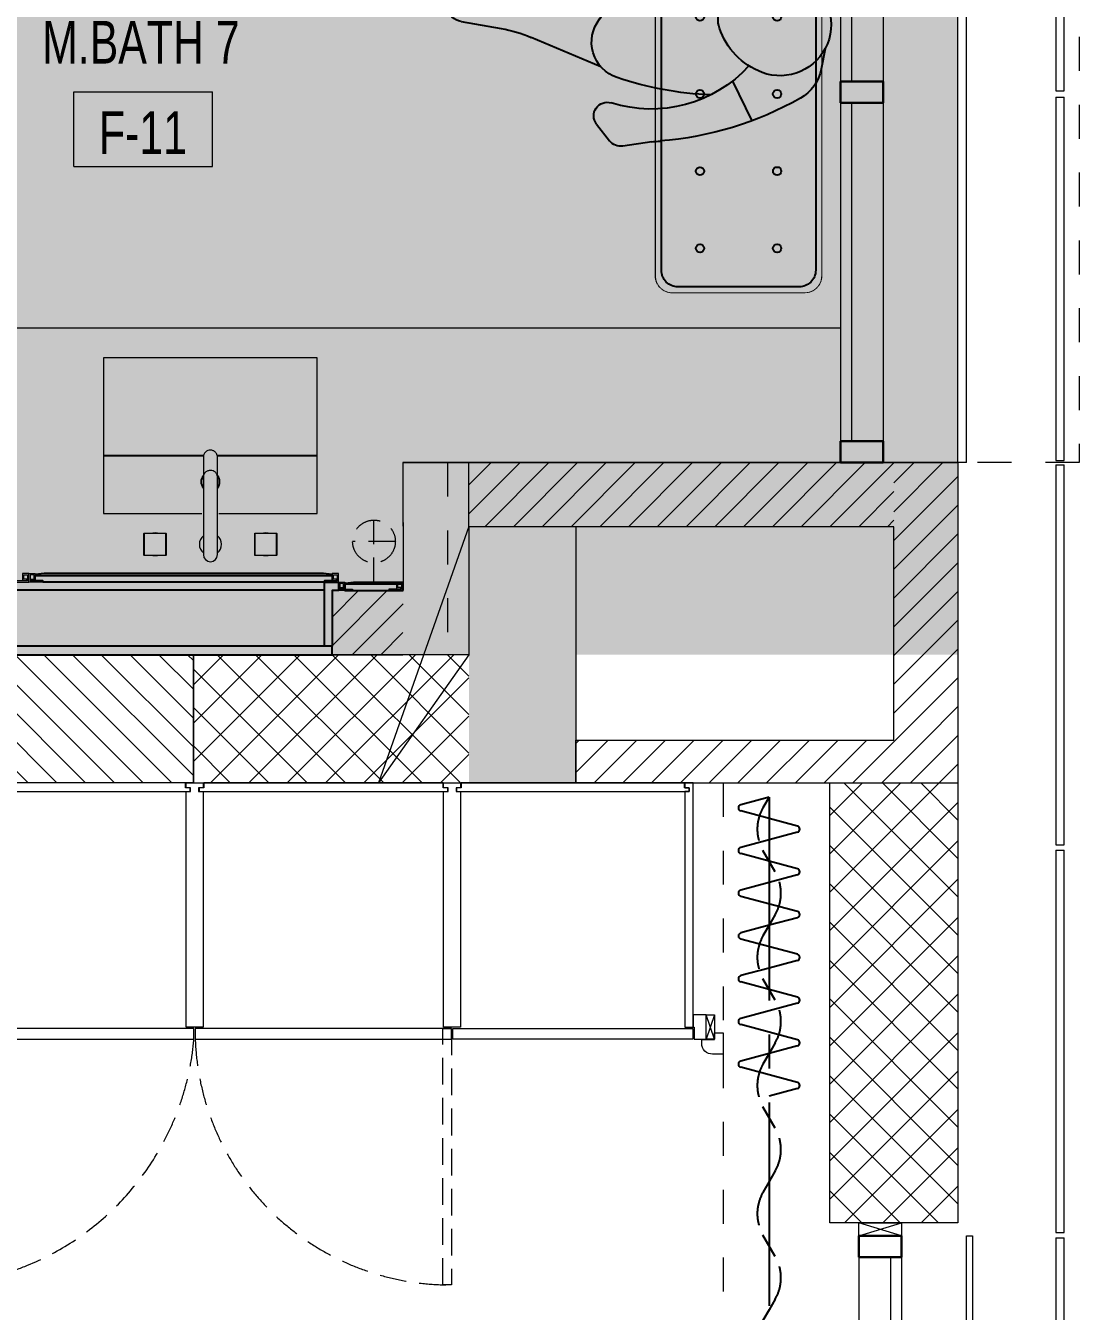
# Model space of a CAD drawing. Header units: millimetres. Extents: x -18512 to 101824, y -95768 to 52898.
# Drawn here: x 73770 to 76237, y -59844 to -56835 of the extents above; entities that cross this region are included whole.
import ezdxf

# ---------------------------------------------------------------- set-up
doc = ezdxf.new("R2010")
doc.units = ezdxf.units.MM
doc.header["$LTSCALE"] = 25
doc.set_wipeout_variables(frame=1)
for name, pattern in [('CENTER2', [28.575, 19.05, -3.175, 3.175, -3.175]), ('Dash', [6.35, 3.175, -3.175]), ('DASHED', [0.75, 0.5, -0.25]), ('HIDDEN2', [4.7625, 3.175, -1.5875])]:
    doc.linetypes.add(name, pattern=pattern)
doc.layers.get('0').update_dxf_attribs({"color": 254, "lineweight": 0})
for name, color, linetype, lineweight in [('027 Sanitry Ware', 1, 'Continuous', 0), ('_FW_FUR_FIXED', 62, 'Continuous', 0), ('A-AREA-IDEN', 2, 'Continuous', 9), ('A-FLOR-OTLN', 6, 'Continuous', 18), ('A-FLOR-STRS', 2, 'Continuous', 9), ('A-GLAZ', 6, 'Continuous', 9), ('A-GLAZ-CWMG', 51, 'Continuous', 9), ('A-WOODEN DOOR FRAM', 9, 'Continuous', 9), ('A700-2 Joinery', 90, 'Continuous', 15), ('Furniture - sanitaryware', 1, 'Continuous', 9), ('hatch', 252, 'Continuous', 0), ('I-WALL', 2, 'Continuous', 9), ('S-COLS', 6, 'Continuous', 9)]:
    doc.layers.add(name, color=color, linetype=linetype, lineweight=lineweight)
for name, color, linetype in [('1_Wall finish', 2, 'Continuous'), ('2_Doors', 2, 'Continuous'), ('3_Joinery', 1, 'Continuous'), ('4_Furniture', 3, 'Continuous'), ('AR WALL HATCH', 8, 'Continuous'), ('AWD-PERSPECTIVE 2', 30, 'Continuous'), ('AWD-PERSPECTIVE 3', 5, 'Continuous'), ('WD-PEOPLE', 8, 'Continuous')]:
    doc.layers.add(name, color=color, linetype=linetype)
doc.styles.add('Arial Narrow_4', font='fi_9001f.ttf', dxfattribs={"width": 0.75, "height": 147.492401})
pattern_1 = [(45, (59229.075, -102497.31), (-33.67596, 33.67596), [])]
pattern_2 = [(45, (59229.075, -102497.31), (-44.90128, 44.90128), []), (135, (59229.075, -102497.31), (-44.90128, -44.90128), [])]

# ---------------------------------------------------------------- blocks, each defined once
blk = doc.blocks.new('System Panel - Glazed-8454331-FIRST FLOOR PLAN')
at = {"layer": 'A-GLAZ', "lineweight": 18}
for p, q in [((414.2, 49.5), (-414.2, 49.5)), ((-414.2, 49.5), (-414.2, 24.5)), ((414.2, 24.5), (414.2, 49.5)), ((-414.2, 24.5), (414.2, 24.5))]:
    blk.add_line(p, q, dxfattribs=at)
blk = doc.blocks.new('Rectangular Mullion - 50 x 100mm-8454334-FIRST FLOOR PLAN')
at = {"layer": 'A-GLAZ-CWMG'}
for p, q in [((16492.1, -12913.1), (16492.1, -12084.8)), ((16592.1, -12913.1), (16592.1, -12084.8))]:
    blk.add_line(p, q, dxfattribs=at)
blk = doc.blocks.new('Rectangular Mullion - 50 x 100mm-7747784-FIRST FLOOR PLAN')
at = {"layer": 'A-GLAZ-CWMG', "lineweight": 30}
for p, q in [((-50, 50), (0, 50)), ((-50, -50), (-50, 50)), ((0, 50), (0, -50)), ((0, -50), (-50, -50))]:
    blk.add_line(p, q, dxfattribs=at)
blk = doc.blocks.new('*U340')
at = {"color": 1}
for p, q in [((67.8, 66.3), (32.2, -66.3)), ((82.2, 66.3), (100, 0)), ((167.8, 66.3), (132.2, -66.3)), ((182.2, 66.3), (200, 0)), ((267.8, 66.3), (232.2, -66.3)), ((282.2, 66.3), (300, 0)), ((367.8, 66.3), (332.2, -66.3)), ((382.2, 66.3), (400, 0)), ((467.8, 66.3), (432.2, -66.3)), ((482.2, 66.3), (500, 0)), ((567.8, 66.3), (532.2, -66.3)), ((582.2, 66.3), (600, 0)), ((667.8, 66.3), (632.2, -66.3)), ((682.2, 66.3), (700, 0)), ((0, 0), (17.8, -66.3)), ((100, 0), (117.8, -66.3)), ((200, 0), (217.8, -66.3)), ((300, 0), (317.8, -66.3)), ((400, 0), (417.8, -66.3)), ((500, 0), (517.8, -66.3)), ((600, 0), (617.8, -66.3))]:
    blk.add_line(p, q, dxfattribs=at)
at = {"color": 1, "linetype": 'CENTER2'}
blk.add_line((0, 0), (2143.8, 0), dxfattribs=at)
at = {"color": 1, "linetype": 'HIDDEN2'}
for p, q in [((175, 14.4), (125, -14.4)), ((275, 14.4), (300, 0)), ((475, 14.4), (425, -14.4)), ((575, 14.4), (600, 0)), ((775, 14.4), (725, -14.4)), ((875, 14.4), (900, 0)), ((1075, 14.4), (1025, -14.4)), ((1175, 14.4), (1200, 0)), ((1375, 14.4), (1325, -14.4)), ((1475, 14.4), (1500, 0)), ((1675, 14.4), (1625, -14.4)), ((1775, 14.4), (1800, 0)), ((1975, 14.4), (1925, -14.4)), ((2075, 14.4), (2100, 0)), ((0, 0), (25, -14.4)), ((300, 0), (325, -14.4)), ((600, 0), (625, -14.4)), ((900, 0), (925, -14.4)), ((1200, 0), (1225, -14.4)), ((1500, 0), (1525, -14.4)), ((1800, 0), (1825, -14.4))]:
    blk.add_line(p, q, dxfattribs=at)
at = {"color": 1}
for centre, start, end in [((75, 64.3), 15, 165), ((175, 64.3), 15, 165), ((275, 64.3), 15, 165), ((375, 64.3), 15, 165), ((475, 64.3), 15, 165), ((575, 64.3), 15, 165), ((675, 64.3), 15, 165), ((25, -64.3), 195, 345), ((125, -64.3), 195, 345), ((225, -64.3), 195, 345), ((325, -64.3), 195, 345), ((425, -64.3), 195, 345), ((525, -64.3), 195, 345), ((625, -64.3), 195, 345)]:
    blk.add_arc(centre, 7.5, start, end, dxfattribs=at)
at = {"color": 1, "linetype": 'HIDDEN2'}
for centre, start, end in [((225, -72.2), 60, 120), ((525, -72.2), 60, 120), ((825, -72.2), 60, 120), ((1125, -72.2), 60, 120), ((1425, -72.2), 60, 120), ((1725, -72.2), 60, 120), ((2025, -72.2), 60, 120), ((75, 72.2), 240, 300), ((375, 72.2), 240, 300), ((675, 72.2), 240, 300), ((975, 72.2), 240, 300), ((1275, 72.2), 240, 300), ((1575, 72.2), 240, 300), ((1875, 72.2), 240, 300)]:
    blk.add_arc(centre, 100, start, end, dxfattribs=at)
blk = doc.blocks.new('System Panel - Glazed-8810066-FIRST FLOOR PLAN')
at = {"layer": 'A-GLAZ', "lineweight": 18}
for p, q in [((395.8, -24.5), (-395.8, -24.5)), ((-395.8, -24.5), (-395.8, -49.5)), ((395.8, -49.5), (395.8, -24.5)), ((-395.8, -49.5), (395.8, -49.5))]:
    blk.add_line(p, q, dxfattribs=at)
blk = doc.blocks.new('System Panel - Glazed-8810067-FIRST FLOOR PLAN')
at = {"layer": 'A-GLAZ', "lineweight": 18}
for p, q in [((408.3, -24.5), (-408.3, -24.5)), ((-408.3, -24.5), (-408.3, -49.5)), ((408.3, -49.5), (408.3, -24.5)), ((-408.3, -49.5), (408.3, -49.5))]:
    blk.add_line(p, q, dxfattribs=at)
blk = doc.blocks.new('Rectangular Mullion - 50 x 100mm-8809204-FIRST FLOOR PLAN')
at = {"layer": 'A-GLAZ-CWMG'}
for p, q in [((11249.1, -17396), (11249.1, -16604.3)), ((11349.1, -17396), (11349.1, -16604.3))]:
    blk.add_line(p, q, dxfattribs=at)
blk = doc.blocks.new('Rectangular Mullion - 50 x 100mm-8809205-FIRST FLOOR PLAN')
at = {"layer": 'A-GLAZ-CWMG'}
for p, q in [((11249.1, -18262.7), (11249.1, -17446)), ((11349.1, -18262.7), (11349.1, -17446))]:
    blk.add_line(p, q, dxfattribs=at)
blk = doc.blocks.new('Rectangular Mullion - 50 x 100mm-7747902-FIRST FLOOR PLAN')
at = {"layer": 'A-GLAZ-CWMG', "lineweight": 30}
for p, q in [((0, 50), (-50, 50)), ((-50, 50), (-50, -50)), ((0, -50), (0, 50)), ((-50, -50), (0, -50))]:
    blk.add_line(p, q, dxfattribs=at)
blk = doc.blocks.new('Rectangular Mullion - 50 x 100mm-5974284-FIRST FLOOR PLAN')
at = {"layer": 'A-GLAZ-CWMG', "lineweight": 30}
for p, q in [((-25, 50), (25, 50)), ((-25, -50), (-25, 50)), ((25, 50), (25, -50)), ((25, -50), (-25, -50))]:
    blk.add_line(p, q, dxfattribs=at)
blk = doc.blocks.new('M_NAGA Room Tag - Room Tag-1756429-FIRST FLOOR PLAN')
at = {"layer": 'A-AREA-IDEN'}
for p, q in [((-3.25, 1.75), (-3.25, -1.75)), ((-3.25, 1.75), (3.25, 1.75)), ((3.25, 1.75), (3.25, -1.75)), ((-3.25, -1.75), (3.25, -1.75))]:
    blk.add_line(p, q, dxfattribs=at)
blk = doc.blocks.new('gruyjruk')
at = {"layer": 'A700-2 Joinery', "elevation": 0}
blk.add_lwpolyline([(10393.5, 1765.8), (10383.5, 1765.8), (10383.5, 1756.8), (10397.5, 1756.8), (10397.5, 1786.8), (10400.5, 1786.8), (10400.5, 1753.8), (10380.5, 1753.8), (10380.5, 1768.8), (10396.5, 1768.8), (10396.5, 1758.8), (10393.5, 1758.8), (10393.5, 1768.8)], dxfattribs=at)
blk = doc.blocks.new('rfujk')
at = {"layer": '027 Sanitry Ware', "linetype": 'Continuous'}
for p, q in [((60595.4, 14386.4), (60595.8, 14386.9)), ((60595.4, 14335.5), (60595.4, 14386.4)), ((60595.4, 14386.4), (60595.8, 14386.4)), ((60595.8, 14386.9), (60646.7, 14386.9)), ((60595.8, 14386.4), (60595.8, 14386.9)), ((60595.8, 14386.4), (60595.8, 14335.5)), ((60646.7, 14386.4), (60595.8, 14386.4)), ((60646.7, 14386.9), (60646.7, 14386.4)), ((60646.7, 14386.9), (60647.2, 14386.4)), ((60646.7, 14335.5), (60646.7, 14386.4)), ((60646.7, 14386.4), (60647.2, 14386.4)), ((60647.2, 14386.4), (60647.2, 14335.5)), ((60734.4, 14385.2), (60734.4, 14385.2)), ((60734.4, 14385.2), (60734.4, 14202.3)), ((60767.4, 14202.3), (60767.4, 14385.2)), ((60854.6, 14386.4), (60855.1, 14386.9)), ((60854.6, 14335.5), (60854.6, 14386.4)), ((60855.1, 14386.4), (60854.6, 14386.4)), ((60855.1, 14386.9), (60906, 14386.9)), ((60855.1, 14386.4), (60855.1, 14386.9)), ((60906, 14386.4), (60855.1, 14386.4)), ((60855.1, 14386.4), (60855.1, 14335.5)), ((60906, 14386.9), (60906, 14386.4)), ((60906, 14386.9), (60906.4, 14386.4)), ((60906, 14335.5), (60906, 14386.4)), ((60906.4, 14386.4), (60906, 14386.4)), ((60906.4, 14386.4), (60906.4, 14335.5)), ((60595.4, 14335.5), (60595.8, 14335.5)), ((60595.8, 14335), (60595.4, 14335.5)), ((60595.8, 14335.5), (60646.7, 14335.5)), ((60595.8, 14335), (60595.8, 14335.5)), ((60646.7, 14335), (60595.8, 14335)), ((60646.7, 14335.5), (60646.7, 14335)), ((60647.2, 14335.5), (60646.7, 14335)), ((60646.7, 14335.5), (60647.2, 14335.5)), ((60855.1, 14335.5), (60854.6, 14335.5)), ((60855.1, 14335), (60854.6, 14335.5)), ((60855.1, 14335.5), (60906, 14335.5)), ((60855.1, 14335), (60855.1, 14335.5)), ((60906, 14335), (60855.1, 14335)), ((60906, 14335.5), (60906, 14335)), ((60906.4, 14335.5), (60906, 14335.5)), ((60906.4, 14335.5), (60906, 14335)), ((60734.4, 14202.3), (60734.4, 14202.3)), ((60734.4, 14202.3), (60734.4, 14157.5)), ((60767.4, 14202.3), (60767.4, 14202.3)), ((60767.4, 14157.5), (60767.4, 14202.3))]:
    blk.add_line(p, q, dxfattribs=at)
for centre, radius, start, end in [((60621.3, 14361), 26.5, 77.8985, 102.1015), ((60750.9, 14385.2), 16.5, 0, 180), ((60880.5, 14361), 26.5, 77.8985, 102.1015), ((60621.3, 14361), 26.5, 167.8985, 192.1015), ((60750.9, 14361), 25.9, 129.5212, 230.4788), ((60750.9, 14361), 25.9, 0, 50.4788), ((60750.9, 14361), 25.9, 309.5212, 0), ((60880.5, 14361), 26.5, 0, 12.1015), ((60880.5, 14361), 26.5, 347.8985, 0), ((60621.3, 14361), 26.5, 257.8985, 282.1015), ((60880.5, 14361), 26.5, 257.8985, 282.1015)]:
    blk.add_arc(centre, radius, start, end, dxfattribs=at)
for points, knots in [([(60734.4, 14202.3), (60734.4, 14200.5), (60734.8, 14198.7), (60736.1, 14196.1), (60736.6, 14195.3), (60737.8, 14193.8), (60738.5, 14193.1), (60740.8, 14191.1), (60742.6, 14190.1), (60746.6, 14188.7), (60748.7, 14188.3), (60752, 14188.3), (60753.1, 14188.4), (60755.2, 14188.8), (60756.2, 14189), (60758.2, 14189.7), (60759.2, 14190.2), (60761, 14191.2), (60761.8, 14191.8), (60764.1, 14193.7), (60765.3, 14195.3), (60766.6, 14197.8), (60766.9, 14198.7), (60767.3, 14200.5), (60767.4, 14201.4), (60767.4, 14202.3)], [0, 0, 0, 0, 0.125, 0.125, 0.1875, 0.1875, 0.25, 0.25, 0.375, 0.375, 0.5, 0.5, 0.5625, 0.5625, 0.625, 0.625, 0.6875, 0.6875, 0.75, 0.75, 0.875, 0.875, 0.9375, 0.9375, 1, 1, 1, 1]), ([(60734.4, 14157.5), (60734.4, 14155.4), (60734.8, 14153.3), (60736.3, 14149.2), (60737.5, 14147.3), (60739, 14145.7)], [0.8772414, 0.8772414, 0.8772414, 0.8772414, 0.9375, 0.9375, 1, 1, 1, 1]), ([(60739, 14145.7), (60739.8, 14144.9), (60740.6, 14144.2), (60742.4, 14142.9), (60743.3, 14142.3), (60745.3, 14141.4), (60746.4, 14141.1), (60748.5, 14140.6), (60749.6, 14140.5), (60752.9, 14140.4), (60755.1, 14140.9), (60758.1, 14142.1), (60759.1, 14142.7), (60760.9, 14143.9), (60761.8, 14144.6), (60763.3, 14146.2), (60764, 14147.1), (60765.2, 14148.9), (60765.7, 14149.9), (60767, 14152.9), (60767.4, 14155.1), (60767.4, 14157.4), (60767.4, 14157.4), (60767.4, 14157.5)], [0, 0, 0, 0, 0.03125, 0.03125, 0.0625, 0.0625, 0.09375, 0.09375, 0.125, 0.125, 0.1875, 0.1875, 0.21875, 0.21875, 0.25, 0.25, 0.28125, 0.28125, 0.3125, 0.3125, 0.375, 0.375, 0.3767733, 0.3767733, 0.3767733, 0.3767733])]:
    blk.add_open_spline(points, degree=3, knots=knots, dxfattribs=at)
blk = doc.blocks.new('ottoman')
at = {"layer": 'AWD-PERSPECTIVE 2', "color": 1, "elevation": 1.5}
blk.add_lwpolyline([(283203.6, 158556.7), (283203.8, 160245.4, -0.414214), (283263.8, 160305.4), (283743.8, 160305.4, -0.414228), (283803.8, 160245.4), (283803.6, 158556.7, -0.414199), (283743.6, 158496.7), (283263.6, 158496.7, -0.414214)], format="xyb", close=True, dxfattribs=at)
at = {"color": 1}
blk.add_wipeout([(283263.8, 160305.4), (283743.8, 160305.4), (283751.1, 160305.2), (283761.6, 160302.8), (283772.7, 160298.2), (283782.8, 160291), (283789.5, 160284), (283793.9, 160278.4), (283798.2, 160271.4), (283802, 160259.6), (283803.3, 160252.1), (283803.7, 160244.7), (283803.6, 158557.9), (283802.4, 158545.9), (283798.5, 158530.7), (283792.3, 158521.2), (283786.3, 158514.6), (283778.6, 158507.5), (283770.2, 158503), (283759.2, 158499.1), (283748.7, 158496.7), (283259.4, 158496.8), (283249.2, 158498.2), (283238.2, 158502.4), (283230.4, 158506.9), (283222.1, 158513.2), (283215.5, 158521.2), (283209.3, 158531.3), (283205.1, 158542.1), (283203.9, 158552.5), (283203.7, 160245.2), (283204.6, 160255.9), (283207.9, 160268.5), (283212.1, 160275.9), (283218, 160284.6), (283225.2, 160291.4), (283233.2, 160297.1), (283241.6, 160301.3), (283250.5, 160303.9), (283256.8, 160304.8)], dxfattribs=at).translate(0, 0, 1.5).dxf.layer = 'AWD-PERSPECTIVE 2'
at = {"layer": 'AWD-PERSPECTIVE 2', "color": 1}
for centre in [(283363.8, 160145.4, 1.5), (283643.7, 160145.4, 1.5), (283363.7, 159865.4, 1.5), (283643.7, 159865.4, 1.5), (283363.7, 159585.4, 1.5), (283643.7, 159585.4, 1.5), (283363.7, 159305.4, 1.5), (283643.7, 159305.4, 1.5), (283363.7, 158936.7, 1.5), (283643.7, 158936.7, 1.5), (283363.6, 158656.7, 1.5), (283643.6, 158656.7, 1.5)]:
    blk.add_circle(centre, 15, dxfattribs=at)
at = {"layer": 'AWD-PERSPECTIVE 3', "color": 1, "elevation": 1.5}
blk.add_lwpolyline([(283223.6, 158576.7), (283223.8, 160225.4, -0.414214), (283283.8, 160285.4), (283723.8, 160285.4, -0.414228), (283783.8, 160225.4), (283783.6, 158576.7, -0.414199), (283723.6, 158516.7), (283283.6, 158516.7, -0.414214)], format="xyb", close=True, dxfattribs=at)
blk = doc.blocks.new('person sitting')
for p, q in [((-412.3, 385.7), (-485.1, 361.9)), ((-406.2, 382.4), (-406.2, 382.4)), ((-391, 382.8), (-354.5, 358.9)), ((-672.5, 203.1), (-756.7, 279.8)), ((-398.4, 283.6), (-504.3, 279.6)), ((-443.1, 276.6), (-443.1, 276.6)), ((-443.1, 276.6), (-443.1, 276.6)), ((-886.7, 87.9), (-877.1, 150.8)), ((-325.6, 115.8), (-276.7, 117.8)), ((-367.7, 12.3), (-241.6, 1.9)), ((-892.3, -10.7), (-889.2, -59)), ((-38.5, -50.7), (-134, -56)), ((-376.7, -116.7), (-206.3, -68.1)), ((-686.1, -112.3), (-742.6, -199.2)), ((-382.7, -250.6), (-417.8, -285.9)), ((-516.3, -276.4), (-450.2, -294.6))]:
    blk.add_line(p, q)
for centre, radius, start, end in [((-559.5, 590.2), 240.1, 276.1348, 288.0511), ((-404.6, 362), 24.9, 56.7735, 108.0511), ((-472.1, -222.5), 577.3, 96.1348, 128.5038), ((-366.7, 340.3), 22.2, 265.0614, 56.7735), ((-399.6, 314.8), 31.2, 272.1383, 6.3), ((-495.2, 36.4), 243.4, 92.1383, 154.7594), ((-754.2, 132), 124.3, 128.5038, 171.3134), ((-478.1, -521.3), 741.7, 82.9174, 106.0136), ((-395.8, 140.8), 74.5, 311.773, 82.9174), ((-414.1, -1335.1), 1542.8, 84.2352, 88.0342), ((-263.2, 159.7), 40.4, 278.8442, 84.2352), ((-774.1, 9.7), 143.1, 17.9036, 106.6404), ((-780.9, 32.4), 119.5, 106.6404, 283.6582), ((-284.1, 294.4), 176.7, 272.4021, 278.8442), ((-298.1, 31.5), 72.2, 131.773, 211.1132), ((-698.1, 34.3), 63.3, 334.5338, 17.9036), ((-40.8, -9), 41.8, 273.1353, 111.7806), ((-792.2, 79.1), 167.5, 283.6582, 334.5338), ((-208.2, 409.9), 409.4, 265.3147, 291.7806), ((-434.9, -51.1), 87.7, 281.6194, 31.1132), ((-789.5, -52.6), 99.9, 183.6797, 233.4823), ((-115.9, -385.1), 329.7, 93.1353, 105.909), ((-467.5, 107.2), 309.8, 215.3591, 280.5352), ((-381.4, 498.6), 785.7, 233.4823, 258.7098), ((-575.8, 633.9), 787, 265.358, 281.6194), ((-405, -228.4), 31.5, 315.191, 100.5352), ((-588.8, -540.4), 273.7, 74.6488, 78.7098), ((-441.4, -262.5), 33.2, 254.6488, 315.191)]:
    blk.add_arc(centre, radius, start, end)

msp = doc.modelspace()

# ---------------------------------------------------------------- hatches: boundary and pattern name
at = {"layer": 'AR WALL HATCH', "lineweight": 5}
h = msp.add_hatch(dxfattribs=at)
h.set_pattern_fill('ANSI37', color=256, scale=20, style=0)
h.set_pattern_definition([(45, (64429.075, -102497.31), (-44.90128, 44.90128), []), (135, (64429.075, -102497.31), (-44.90128, -44.90128), [])])
h.paths.add_polyline_path([(75653.1, -57857.3), (75953.1, -57857.3), (75953.1, -57857.4), (75653.1, -57857.4), (75633.1, -57857.3)])
h.paths.add_polyline_path([(75653.1, -54352.7), (75953.1, -54352.7), (75953.1, -56099), (75653.1, -56099)])
h = msp.add_hatch(dxfattribs=at)
h.set_pattern_fill('ANSI31', color=256, scale=15, style=0)
h.set_pattern_definition([(45, (59229.075, -102517.31), (-33.67596, 33.67596), [])])
h.paths.add_polyline_path([(75803.1, -57857.4), (75803.1, -58007.4), (75058.1, -58007.4), (74808.1, -58007.4), (74808.1, -57857.4), (75260.3, -57857.4)])
h = msp.add_hatch(dxfattribs=at)
h.set_pattern_fill('ANSI31', color=256, scale=15, style=0)
h.set_pattern_definition(pattern_1)
h.paths.add_polyline_path([(75953.1, -57857.4), (75953.1, -58507), (75803.1, -58507), (75803.1, -57857.4)])
h = msp.add_hatch(dxfattribs=at)
h.set_pattern_fill('ANSI31', color=256, scale=15, angle=90, style=0)
h.set_pattern_definition([(225, (-57225.843, -111063.306), (33.67596, -33.67596), [])])
h.paths.add_polyline_path([(74653.4, -58307), (74653.7, -58157), (74487.7, -58157), (74487.7, -58307)])
h = msp.add_hatch(dxfattribs=at)
h.set_pattern_fill('ANSI37', color=256, scale=20, style=0)
h.set_pattern_definition(pattern_2)
h.paths.add_polyline_path([(74284.1, -58307), (74808.1, -58307), (74808.1, -58607), (74163, -58607), (74163, -58307)], flags=0)
h.paths.add_polyline_path([(70753.1, -58307), (71463, -58307), (71463, -58607), (70453.1, -58607), (70453.1, -58307), (70623.3, -58307)], flags=0)
h = msp.add_hatch(dxfattribs=at)
h.set_pattern_fill('ANSI31', color=256, scale=15, style=0)
h.set_pattern_definition([(135, (9411.8, 69875.98), (-33.67596, -33.67596), [])])
h.paths.add_polyline_path([(71463, -58307), (71463, -58607), (74163, -58607), (74163, -58307)])
h = msp.add_hatch(dxfattribs=at)
h.set_pattern_fill('ANSI31', color=256, scale=15, style=0)
h.set_pattern_definition(pattern_1)
h.paths.add_polyline_path([(75803.1, -58507), (75953.1, -58507), (75953.1, -58607), (75058.1, -58607), (75058.1, -58507), (75260.3, -58507)], flags=0)
h = msp.add_hatch(dxfattribs=at)
h.set_pattern_fill('ANSI37', color=256, scale=20, style=0)
h.set_pattern_definition(pattern_2)
h.paths.add_polyline_path([(75953.1, -59636.9), (75653.1, -59636.9), (75653.1, -58607), (75953.1, -58607)])
at = {"layer": 'S-COLS', "lineweight": 5}
msp.add_hatch(color=252, dxfattribs=at).paths.add_polyline_path([(75058.1, -58007), (75058.1, -58607), (74808.1, -58607), (74808.1, -58007), (74908.1, -58007)], flags=0)

# ---------------------------------------------------------------- linework, layer by layer
at = {"layer": '1_Wall finish', "color": 1}
msp.add_line((73085.8, -58154.9), (74469.7, -58154.9), dxfattribs=at)
at = {"layer": '2_Doors', "color": 240, "elevation": 0}
msp.add_lwpolyline([(74487.2, -58122), (74487.2, -58119.5), (74467.2, -58117), (73813.2, -58117), (73793.2, -58119.5), (73793.2, -58122), (74487.2, -58122)], dxfattribs=at)
at = {"layer": '2_Doors', "color": 240}
for points in [[(74518.2, -58142), (74518.2, -58139.5), (74538.2, -58137), (74653.7, -58137)], [(74653.7, -58142), (74518.2, -58142)]]:
    msp.add_lwpolyline(points, dxfattribs=at)
at = {"layer": '3_Joinery', "color": 8}
for p, q in [((73952.7, -57840.9, 0), (74186.7, -57840.9, 0)), ((74218.7, -57840.9, 0), (74452.7, -57840.9, 0))]:
    msp.add_line(p, q, dxfattribs=at)
at = {"layer": '3_Joinery', "color": 2}
for points in [[(73810.7, -58137), (73810.7, -58134), (73792.7, -58134), (73792.7, -58122), (74487.7, -58122), (74487.7, -58134), (74469.7, -58134), (74469.7, -58137), (73810.7, -58137)], [(74653.7, -58142), (74517.6, -58142), (74517.6, -58157), (74653.7, -58157)]]:
    msp.add_lwpolyline(points, dxfattribs=at)
for points in [[(74469.7, -58137), (74502.7, -58137), (74502.7, -58157), (74487.7, -58157), (74487.7, -58287), (74469.7, -58287)], [(74487.7, -58307), (74487.7, -58287), (73067.8, -58287), (73067.8, -58307)]]:
    msp.add_lwpolyline(points, close=True, dxfattribs=at)
at = {"layer": '3_Joinery', "color": 8}
for start, end in [(139.7342, 220.2658), (319.7342, 40.2658)]:
    msp.add_arc((74202.7, -57902.2, 0), 21.6, start, end, dxfattribs=at)
at = {"layer": '_FW_FUR_FIXED', "color": 9, "linetype": 'DASHED', "ltscale": 5}
for p, q in [((74585.7, -58142), (74585.7, -57992)), ((74635.7, -58042), (74535.7, -58042))]:
    msp.add_line(p, q, dxfattribs=at)
at = {"layer": '_FW_FUR_FIXED'}
for p, q in [((74393.2, -58307, 186162.7), (74653.9, -58306.9, 186162.7)), ((75383.2, -59150, 0), (75363.2, -59207, 0)), ((75383.2, -59207, 0), (75363.2, -59150, 0))]:
    msp.add_line(p, q, dxfattribs=at)
for points in [[(73573.1, -58627), (74155.6, -58627), (74155.6, -58619), (74144.6, -58619), (74144.6, -58607), (73584.1, -58607), (73584.1, -58619), (73573.1, -58619)], [(74145.6, -58607), (74185.6, -58607), (74185.6, -58618.8), (74175.1, -58618.8), (74175.1, -58627.3), (74185.6, -58627.3), (74185.6, -59179), (74145.6, -59179), (74145.6, -58627.3), (74156.1, -58627.3), (74156.1, -58618.8), (74145.6, -58618.8)], [(74176.1, -58627), (74758.6, -58627), (74758.6, -58619), (74747.6, -58619), (74747.6, -58607), (74187.1, -58607), (74187.1, -58619), (74176.1, -58619)], [(74748.6, -58607), (74788.6, -58607), (74788.6, -58618.8), (74778.1, -58618.8), (74778.1, -58627.3), (74788.6, -58627.3), (74788.6, -59179), (74748.6, -59179), (74748.6, -58627.3), (74759.1, -58627.3), (74759.1, -58618.8), (74748.6, -58618.8)], [(74778.6, -58627), (75323.7, -58627), (75323.7, -58619), (75312.7, -58619), (75312.7, -58607), (74789.6, -58607), (74789.6, -58619), (74778.6, -58619)], [(75333.2, -58607), (75313.2, -58607), (75313.2, -58618.8), (75323.7, -58618.8), (75323.7, -58627.3), (75313.2, -58627.3), (75313.2, -59179), (75333.2, -59179)], [(75335.2, -59179), (75335.2, -59207), (75363.2, -59207), (75363.2, -59150), (75335.2, -59150), (75333.2, -59150), (75333.2, -59179)], [(75383.2, -59207), (75363.2, -59207), (75363.2, -59150), (75383.2, -59150)], [(73564.1, -59207), (74164.1, -59207), (74164.1, -59182), (73564.1, -59182)], [(73564.1, -59207), (74164.1, -59207), (74164.1, -59182), (73564.1, -59182)], [(74167.1, -59207), (74767.1, -59207), (74767.1, -59182), (74167.1, -59182)], [(74167.1, -59207), (74767.1, -59207), (74767.1, -59182), (74167.1, -59182)], [(75332.2, -59207), (74770.1, -59207), (74770.1, -59182), (75332.2, -59182)], [(75332.2, -59207), (74770.1, -59207), (74770.1, -59182), (75332.2, -59182)]]:
    msp.add_lwpolyline(points, close=True, dxfattribs=at)
at = {"layer": '_FW_FUR_FIXED', "color": 9, "linetype": 'DASHED', "ltscale": 5}
msp.add_lwpolyline([(74747.1, -59782), (74747.1, -59182), (74767.1, -59182), (74767.1, -59782)], close=True, dxfattribs=at)
at = {"layer": '_FW_FUR_FIXED'}
msp.add_lwpolyline([(75383.2, -59192), (75403.2, -59192), (75403.2, -59242), (75378.2, -59242, -0.414214), (75353.2, -59217), (75353.2, -59208), (75383.2, -59208)], format="xyb", close=True, dxfattribs=at)
at = {"layer": '_FW_FUR_FIXED', "color": 9, "linetype": 'DASHED', "ltscale": 5}
msp.add_circle((74585.7, -58042), 50, dxfattribs=at)
for centre, radius, start, end in [((73536.5, -59152.6), 630, 272.514, 355.0483), ((74763.9, -59184.8), 597.2, 182.1266, 270.3111)]:
    msp.add_arc(centre, radius, start, end, dxfattribs=at)
at = {"layer": 'A-FLOR-OTLN'}
for p, q in [((75973.1, -59666.9), (75987.1, -59666.9)), ((75973.1, -62376.9), (75973.1, -59666.9)), ((75987.1, -59666.9), (75987.1, -62376.9))]:
    msp.add_line(p, q, dxfattribs=at)
at = {"layer": 'A-FLOR-STRS', "color": 20, "linetype": 'Dash', "lineweight": 15, "true_color": 0xf8311b}
msp.add_lwpolyline([(70912.3, -50352.4), (76237.1, -50352.4), (76237.1, -57857.4), (74758.1, -57857.4), (74758.1, -58307), (70753.1, -58307), (70753.1, -50908.5), (70912.3, -50908.5), (70912.3, -50352.4)], dxfattribs=at)
at = {"layer": 'A-WOODEN DOOR FRAM', "color": 252}
msp.add_lwpolyline([(75821.1, -59666.9), (75721.1, -59666.9), (75721.1, -59636.9), (75821.1, -59636.9)], close=True, dxfattribs=at)
for points in [[(75821.1, -59666.9), (75721.1, -59636.9)], [(75721.1, -59666.9), (75821.1, -59636.9)]]:
    msp.add_lwpolyline(points, dxfattribs=at)
at = {"layer": 'Furniture - sanitaryware', "color": 1}
for p, q in [((74653.4, -57857.3), (75678.1, -57857.3)), ((74653.4, -57857.3), (74653.7, -58136.9)), ((74808.1, -57857.3), (75678.1, -57857.3))]:
    msp.add_line(p, q, dxfattribs=at)
msp.add_lwpolyline([(72887.8, -58126.1), (72887.8, -57542), (75678.1, -57542)], dxfattribs=at)
at = {"layer": 'Furniture - sanitaryware', "color": 1, "elevation": 0}
msp.add_lwpolyline([(74222.7, -57976.9), (74452.7, -57976.9), (74452.7, -57611.9), (73952.7, -57611.9), (73952.7, -57976.9), (74182.7, -57976.9)], dxfattribs=at)
at = {"layer": 'hatch', "linetype": 'Dash', "lineweight": 9}
msp.add_line((75403.2, -58607, 0), (75403.1, -62396.9, 0), dxfattribs=at)
at = {"layer": 'I-WALL', "color": 6}
msp.add_line((75953.1, -57857.4), (75953.1, -50652.4), dxfattribs=at)
at = {"layer": 'I-WALL'}
for p, q in [((75973.1, -57857.3), (75973.1, -56099)), ((76182.1, -56137.4), (76182.1, -56987.4)), ((76202.1, -56987.4), (76202.1, -56137.4)), ((76182.1, -56987.4), (76202.1, -56987.4)), ((76182.1, -57002.4), (76182.1, -57852.4)), ((76182.1, -57002.4), (76202.1, -57002.4)), ((76202.1, -57852.4), (76202.1, -57002.4)), ((75953.1, -57857.4), (74653.4, -57857.3)), ((74653.4, -57857.3), (74653.7, -58157)), ((75953.1, -57857.4), (74808.1, -57857.3)), ((74808.1, -58007), (74808.1, -57857.4)), ((75653.1, -57857.3), (75953.1, -57857.3)), ((75653.1, -57857.3), (75953.1, -57857.3)), ((75653.1, -57857.3), (75953.1, -57857.3)), ((75953.1, -57857.4), (75953.1, -59636.9)), ((76182.1, -57852.4), (76202.1, -57852.4)), ((76182.1, -57862.4), (76182.1, -58752.4)), ((76182.1, -57862.4), (76202.1, -57862.4)), ((76202.1, -58752.4), (76202.1, -57862.4)), ((75803.1, -58007.4), (74808.1, -58007.4)), ((74808.1, -58007.4), (74808.1, -58307)), ((74808.1, -58007.4), (74808.1, -58307)), ((75803.1, -58507), (75803.1, -58007.4)), ((72767.8, -58307), (74653.4, -58307)), ((72767.8, -58307), (74653.4, -58307)), ((74808.1, -58307), (74163, -58307)), ((74163, -58607), (74163, -58307)), ((74808.1, -58307), (74163, -58307)), ((74163, -58607), (74163, -58307)), ((74808.1, -58307), (74596.1, -58607)), ((75058.1, -58507), (75803.1, -58507)), ((75058.1, -58607), (75058.1, -58507)), ((74163, -58607), (75953.1, -58607)), ((75653.1, -59636.9), (75653.1, -58607)), ((76182.1, -58752.4), (76202.1, -58752.4)), ((76182.1, -58764.4), (76182.1, -59659.4)), ((76182.1, -58764.4), (76202.1, -58764.4)), ((76202.1, -59659.4), (76202.1, -58764.4)), ((75953.1, -59636.9), (75653.1, -59636.9)), ((76182.1, -59659.4), (76202.1, -59659.4)), ((76182.1, -59671.9), (76182.1, -60561.9)), ((76182.1, -59671.9), (76202.1, -59671.9)), ((76202.1, -60561.9), (76202.1, -59671.9))]:
    msp.add_line(p, q, dxfattribs=at)
for points in [[(75653.1, -57857.3), (75633.1, -57857.3)], [(75653.1, -57857.3), (75633.1, -57857.3)], [(75653.1, -57857.3), (75633.1, -57857.3)], [(75973.1, -57857.3), (75953.1, -57857.3)], [(75973.1, -57857.3), (75953.1, -57857.3)], [(75973.1, -57857.3), (75953.1, -57857.3)], [(74653.7, -58157), (74487.7, -58157), (74487.7, -58307), (74653.4, -58307)]]:
    msp.add_lwpolyline(points, dxfattribs=at)
msp.add_lwpolyline([(71463, -58607), (71463, -58307), (74163, -58307), (74163, -58607)], close=True, dxfattribs=at)
at = {"layer": 'S-COLS', "color": 8}
for p, q in [((74808.1, -58007), (74596.1, -58607)), ((75058.1, -58007), (75058.1, -58607)), ((74596.1, -58607), (74846.1, -58607))]:
    msp.add_line(p, q, dxfattribs=at)

# ---------------------------------------------------------------- block references
at = {"color": 6}
for name, p, rotation in [('rfujk', (134953.6, -43687.6, 0), 180), ('gruyjruk', (72023.9, -47736.5, 0), 269.9999999999999), ('gruyjruk', (72748.8, -47756.5, 0), 269.9999999999999)]:
    msp.add_blockref(name, p, dxfattribs=dict(at, rotation=rotation))
at = {"color": 6, "xscale": -1, "rotation": 90}
for p in [(75531.5, -47736.5, 0), (76256.5, -47736.5, 0), (76407, -47756.5, 0)]:
    msp.add_blockref('gruyjruk', p, dxfattribs=at)
at = {"layer": '4_Furniture', "color": 3, "rotation": 270}
msp.add_blockref('*U340', (75510.9, -58640.4, 0), dxfattribs=at)
at = {"layer": 'A-AREA-IDEN', "lineweight": 18, "xscale": -49.99999999999998, "yscale": 49.99999999999998, "zscale": 49.99999999999998, "rotation": 180}
msp.add_blockref('M_NAGA Room Tag - Room Tag-1756429-FIRST FLOOR PLAN', (74045.2, -57076.9), dxfattribs=at)
at = {"layer": 'A-GLAZ', "xscale": -1, "rotation": 270}
for name, p in [('System Panel - Glazed-8810067-FIRST FLOOR PLAN', (75728.1, -56557.3)), ('System Panel - Glazed-8810066-FIRST FLOOR PLAN', (75728.1, -57411.5)), ('System Panel - Glazed-8454331-FIRST FLOOR PLAN', (75771.1, -60131))]:
    msp.add_blockref(name, p, dxfattribs=at)
at = {"layer": 'A-GLAZ-CWMG', "xscale": -1}
for name, p, rotation in [('Rectangular Mullion - 50 x 100mm-8809205-FIRST FLOOR PLAN', (64429.1, -74411.6), 180), ('Rectangular Mullion - 50 x 100mm-8809204-FIRST FLOOR PLAN', (64429.1, -74411.6), 180), ('Rectangular Mullion - 50 x 100mm-7747902-FIRST FLOOR PLAN', (75728.1, -57857.3), 90), ('Rectangular Mullion - 50 x 100mm-8454334-FIRST FLOOR PLAN', (59229.1, -72630), 180)]:
    msp.add_blockref(name, p, dxfattribs=dict(at, rotation=rotation))
at = {"layer": 'A-GLAZ-CWMG', "extrusion": (0, 0, -1), "xscale": -1, "rotation": 270}
for name, p in [('Rectangular Mullion - 50 x 100mm-5974284-FIRST FLOOR PLAN', (-75728.1, -56990.6)), ('Rectangular Mullion - 50 x 100mm-7747784-FIRST FLOOR PLAN', (-75771.1, -59666.9))]:
    msp.add_blockref(name, p, dxfattribs=at)

# ---------------------------------------------------------------- texts
at = {"layer": 'A-AREA-IDEN', "lineweight": 18, "char_height": 100, "width": 889.2, "attachment_point": 8, "line_spacing_factor": 0.968573, "style": 'Arial Narrow_4'}
for s, insert in [('M.BATH 7', (74039.9, -56923.4)), ('F-11', (74044.8, -57134.9))]:
    msp.add_mtext(s, dxfattribs=dict(at, insert=insert))

# ---------------------------------------------------------------- next in the draw order: block references
at = {"layer": 'AWD-PERSPECTIVE 2', "color": 1, "linetype": 'ByBlock', "xscale": 0.6450945752014208, "yscale": 0.6450945752014208, "zscale": 0.6450945752014208, "rotation": 180.0058587019613}
msp.add_blockref('ottoman', (258315.5, 45971.8, -1), dxfattribs=at)

# ---------------------------------------------------------------- next in the draw order: hatches: boundary and pattern name
at = {"transparency": 33554523}
h = msp.add_hatch(color=9, dxfattribs=at)
h.dxf.hatch_style = 1
edge = h.paths.add_edge_path(flags=16)
edge.add_arc((124671, -51457.4), 51648, 179.63567, 180.36433, ccw=False)
edge.add_line((73024, -51128.9), (73024, -51785.8))
h.paths.add_polyline_path([(70753.1, -58307), (70753.1, -50652.4), (75953.1, -50652.4), (75953.1, -58307)])
edge = h.paths.add_edge_path(flags=16)
edge.add_arc((-664.9, -51457.4), 73689.6, -0.255351, 0.255351, ccw=False)
edge.add_line((73024, -51785.8), (73024, -51128.9))

# ---------------------------------------------------------------- next in the draw order: block references
at = {"layer": 'WD-PEOPLE', "xscale": -1, "rotation": 353.0172163353686}
msp.add_blockref('person sitting', (74757.5, -56769.6), dxfattribs=at)

doc.saveas('drawing.dxf')
